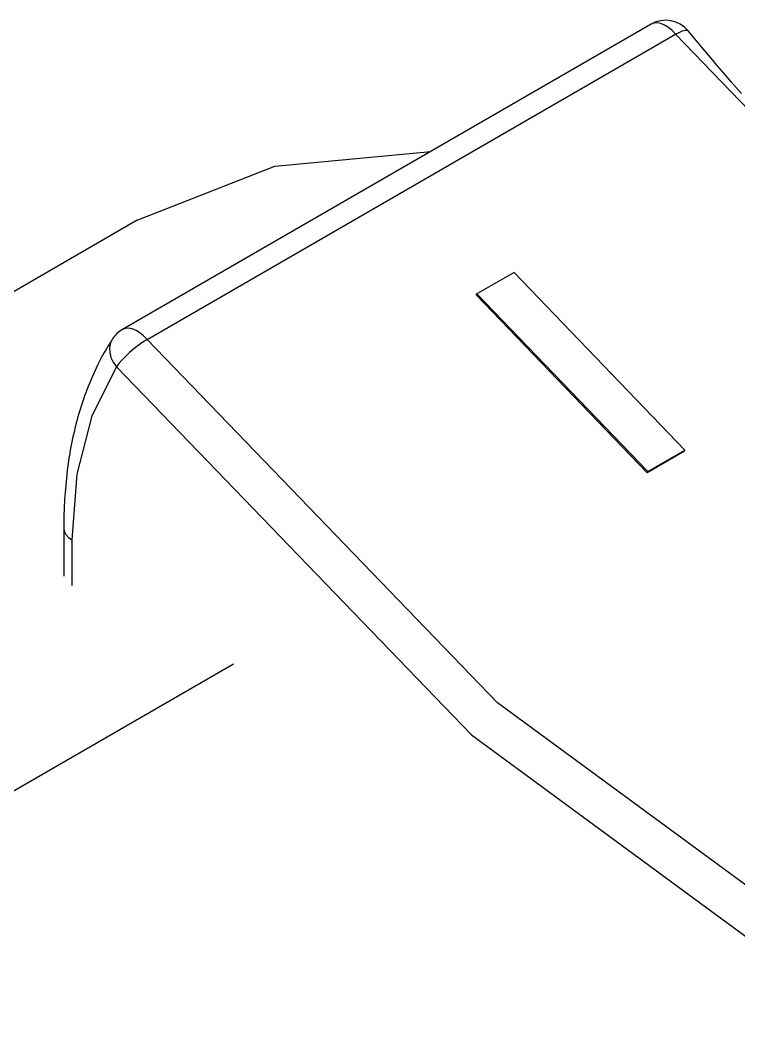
# Model space of a CAD drawing. Extents: x 2.75 to 8.34, y 2.35 to 7.17.
# Drawn here: x 7.5806 to 7.6764, y 7.034 to 7.1691 of the extents above; entities that cross this region are included whole.
import ezdxf

# ---------------------------------------------------------------- set-up
doc = ezdxf.new("R2010")
doc.units = 0
doc.header["$LTSCALE"] = 0.5
doc.layers.add('TANGENT_LINES', color=7, linetype='CONTINUOUS')
doc.layers.add('VISIBLE', color=7, linetype='CONTINUOUS')

msp = doc.modelspace()

# ---------------------------------------------------------------- linework, layer by layer
at = {"layer": 'TANGENT_LINES'}
for p, q in [((7.597529933503488, 7.126498332383889), (7.668019640753021, 7.167195583340485)), ((7.587567959215118, 7.093725901577145), (7.587567959215118, 7.099800863511087)), ((7.609051709935567, 7.083248216390498), (7.52063907582524, 7.032203158913039))]:
    msp.add_line(p, q, dxfattribs=at)
for points in [[(7.668019640753021, 7.167195583340485), (7.667554799673119, 7.167695953821415), (7.667061091096282, 7.168111099676012), (7.666555109817792, 7.168427066801002), (7.666053863149505, 7.16863323474132), (7.665574199261039, 7.168722673670501), (7.66513224087014, 7.168692377319687), (7.664742843317312, 7.168543364025933)], [(7.668019640753021, 7.167195583340485), (7.668509889143331, 7.16745648999907), (7.668936942948147, 7.167637405762636), (7.669285924181879, 7.167732027767014), (7.669544674803297, 7.16773705950764), (7.669704180285486, 7.167652325685374)], [(7.66801964075302, 7.167195583340487), (7.714751894152745, 7.118779604218409), (7.76457986836164, 7.082207638820018)], [(7.597529933503488, 7.126498332383888), (7.597065092423585, 7.12699870286482), (7.596571383846748, 7.127413848719416), (7.596065402568259, 7.127729815844406), (7.595564155899972, 7.127935983784725), (7.595084492011506, 7.128025422713906), (7.594642533620606, 7.12799512636309), (7.594253136067779, 7.127846113069337)], [(7.592938982168747, 7.1266041538648), (7.592671620673111, 7.126055417049457), (7.592543837548578, 7.125443805697099), (7.592560678785258, 7.124793471547989), (7.592721479344524, 7.124130095455492), (7.593019889420527, 7.123479873282426), (7.593444125185806, 7.122868481460364)], [(7.597529933503489, 7.126498332383891), (7.596965633533292, 7.126148113499258), (7.596372151304415, 7.125733144384694), (7.595772294006087, 7.125269372070555), (7.595189113817876, 7.124774619066788), (7.594645022027368, 7.124267898453865), (7.594160927776939, 7.123768683220768), (7.593755434537151, 7.123296157928944), (7.593444125185806, 7.122868481460363)], [(7.694090161112108, 7.041510387863421), (7.644262186903214, 7.078082353261811), (7.597529933503488, 7.126498332383888)], [(7.587567959215118, 7.099800863511087), (7.588233200068927, 7.108575677261226), (7.590210335792002, 7.116337168635238), (7.593444125185807, 7.122868481460363)], [(7.593444125185807, 7.122868481460364), (7.640799408840969, 7.073807024800931), (7.69129168518042, 7.036747485205142)], [(7.586423845148405, 7.10139515863272), (7.586499010258402, 7.100955288723059), (7.586721331436999, 7.100532331002296), (7.587082269089763, 7.100142531729204), (7.587567959215119, 7.099800863511086)]]:
    msp.add_lwpolyline(points, dxfattribs=at)
at = {"layer": 'VISIBLE'}
for p, q in [((7.664742843317312, 7.168543364025933), (7.594253136067779, 7.127846113069337)), ((7.596206690211334, 7.142407721379207), (7.50250404315061, 7.08830847353827)), ((7.64647254855399, 7.13544895127892), (7.641522801085684, 7.132591213280714)), ((7.669257741617597, 7.111781691095588), (7.64647254855399, 7.135448951278919)), ((7.641447597724699, 7.132449899885312), (7.641522801085684, 7.132591213280714)), ((7.66425224868161, 7.108762428548959), (7.641447597724691, 7.132449899885308)), ((7.641522801085683, 7.132591213280714), (7.664307994149292, 7.108923953097382)), ((7.669201996149921, 7.111620166547169), (7.664252248681615, 7.108762428548963)), ((7.664307994149292, 7.108923953097382), (7.669257741617598, 7.111781691095588)), ((7.669201996149921, 7.111620166547169), (7.669257741617598, 7.111781691095588)), ((7.664252248681615, 7.108762428548963), (7.664307994149293, 7.108923953097382)), ((7.586423845079128, 7.101395583376157), (7.586423845079128, 7.094951869818354))]:
    msp.add_line(p, q, dxfattribs=at)
for points in [[(7.67680251831069, 7.159290342665964), (7.676092641313232, 7.160107957825039), (7.675407596897643, 7.160900186062872), (7.674750874068115, 7.161662827144151), (7.674125961828845, 7.162391680833572), (7.673536180926475, 7.163082738081364), (7.672981070132986, 7.163736287171773), (7.672456434470367, 7.164356858926937), (7.671957920348493, 7.16494916439475), (7.671481174177245, 7.165517914623107), (7.671021842366492, 7.166067820659896), (7.67057557132611, 7.166603593553006), (7.670138007465978, 7.167129944350332), (7.669704797195972, 7.167651584099771)], [(7.596206690211334, 7.142407721379207), (7.614591305156036, 7.149638468721063), (7.635358873251421, 7.15157852120655)], [(7.592938982168747, 7.1266041538648), (7.592784568058294, 7.126361329193504), (7.592629579122674, 7.126116247345748), (7.592473440536711, 7.125866651145068), (7.59231557747524, 7.125610283415004), (7.592155415113089, 7.125344886979093), (7.591992378625089, 7.125068204660877), (7.591825893186068, 7.12477797928389), (7.591655383970858, 7.124471953671674), (7.591480384299499, 7.124148146981323), (7.591301384445517, 7.12380702358562), (7.591119374142309, 7.12345032408143), (7.59093534745617, 7.123079800137094), (7.590750298453396, 7.122697203420956), (7.590565221200289, 7.122304285601363), (7.590381109763145, 7.121902798346654), (7.590198958208262, 7.121494493325173), (7.59001976060194, 7.121081122205267), (7.589844511010475, 7.120664436655274), (7.589674203500167, 7.120246188343542), (7.589509809775133, 7.119828093807078), (7.589351716217293, 7.119410950032479), (7.589199681498792, 7.118994567864393), (7.589053433439097, 7.118578709677418), (7.588912699857671, 7.118163137846156), (7.58877720857398, 7.117747614745197), (7.588646687407489, 7.117331902749147), (7.588520864177661, 7.1169157642326), (7.588399466703961, 7.116498961570152), (7.588282222805856, 7.116081257136406), (7.588168860302807, 7.115662413305954), (7.588059107014281, 7.115242192453398), (7.587952730076672, 7.114820330111355), (7.587849698499253, 7.114396423992221), (7.587750045903868, 7.113970027696885), (7.587653805941397, 7.113540694806407), (7.587561012262716, 7.113107978901846), (7.587471698518711, 7.112671433564266), (7.587385898360259, 7.112230612374725), (7.587303645438241, 7.111785068914286), (7.587224973403539, 7.111334356764008), (7.58714991590703, 7.110878029504951), (7.587078506599598, 7.110415640718179), (7.587010779131994, 7.109946744009575), (7.586946764654272, 7.109471385960809), (7.586886485398863, 7.108991371125348), (7.586829961611233, 7.108508895757653), (7.586777213536848, 7.108026156112192), (7.586728261421172, 7.107545348443423), (7.586683125509667, 7.107068669005815), (7.586641826047803, 7.10659831405383), (7.586604383281037, 7.106136479841929), (7.586570817454838, 7.105685362624579), (7.586541148814669, 7.10524715865624), (7.586515397605997, 7.104824064191381), (7.586493584074284, 7.104418275484461), (7.586475681792816, 7.104031546113863), (7.586461362892006, 7.103662770533894), (7.586450179715837, 7.103309707049029), (7.586441684303642, 7.102970111074248), (7.586435428694763, 7.102641738024542), (7.586430964928534, 7.102322343314896), (7.586427845044293, 7.10200968236029), (7.586425621081379, 7.101701510575717), (7.586423845079128, 7.101395583376157)]]:
    msp.add_lwpolyline(points, dxfattribs=at)
for centre, start, end in [((7.666695968299351, 7.16516045228203), 39.62273988420022, 119.9999996957892), ((7.596206261049817, 7.124463201325434), 119.9999996957827, 146.7643438629794)]:
    msp.add_arc(centre, 0.00390625, start, end, dxfattribs=at)

doc.saveas('drawing.dxf')
